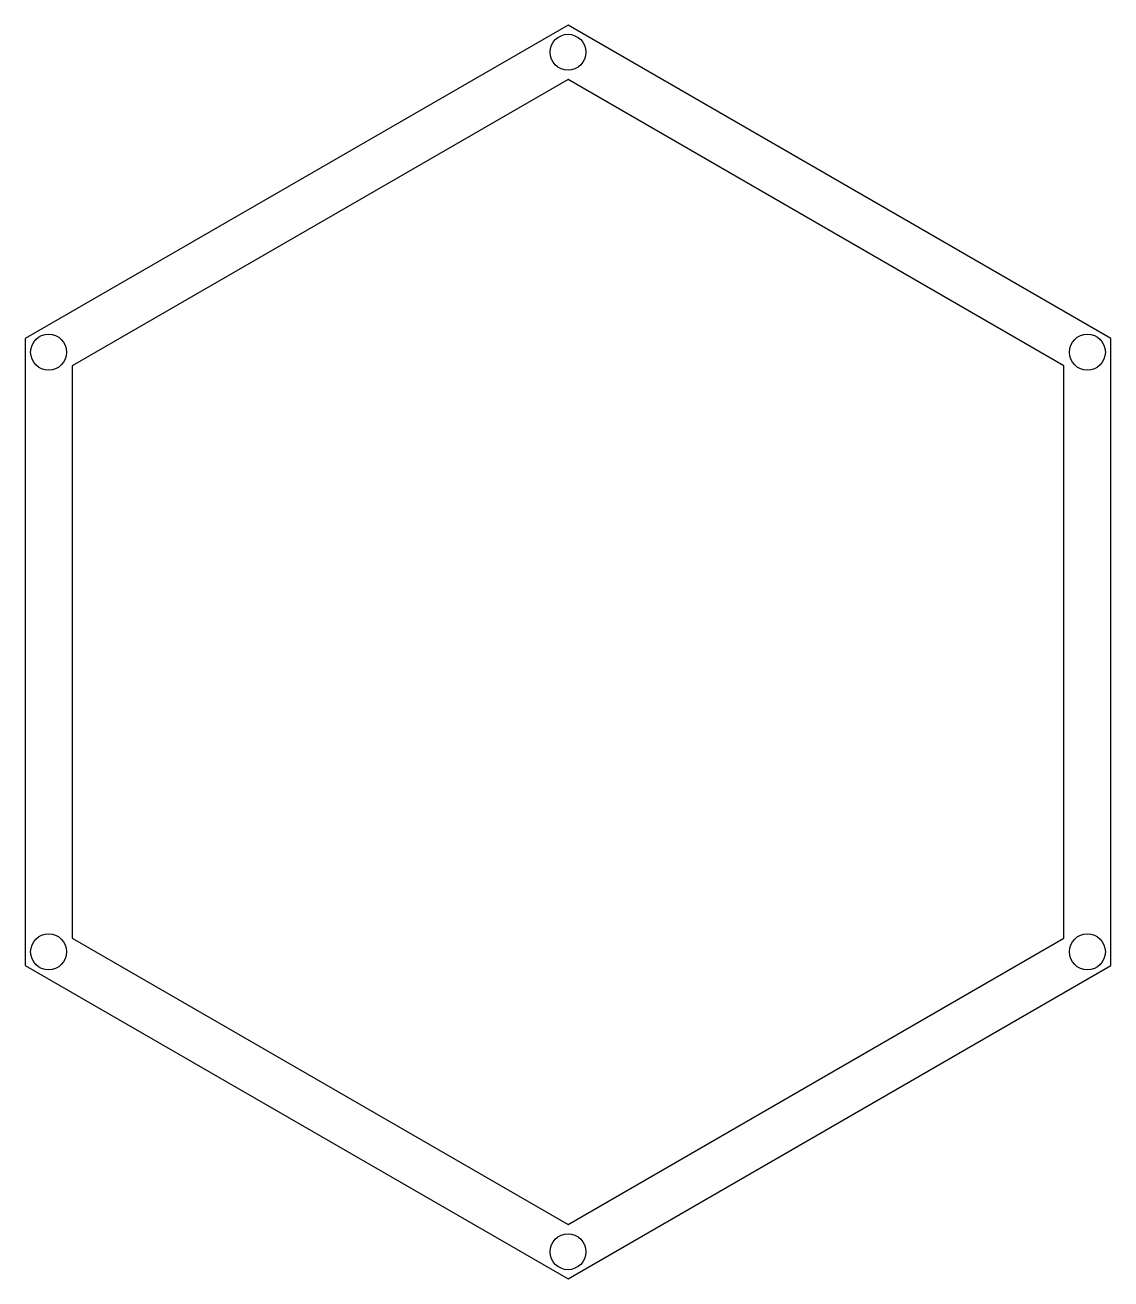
# Model space of a CAD drawing. Header units: inches. Extents: x -1.3 to 1.3, y -1.5 to 1.5.
import ezdxf

# ---------------------------------------------------------------- set-up
doc = ezdxf.new("R2010")
doc.units = ezdxf.units.IN
doc.header["$MEASUREMENT"] = 0

msp = doc.modelspace()

# ---------------------------------------------------------------- linework, layer by layer
at = {"color": 1, "linetype": 'Continuous', "lineweight": 25}
for p, q in [((0, 1.5), (-1.299, 0.75)), ((1.299, 0.75), (0, 1.5)), ((0, 1.37), (-1.1865, 0.685)), ((1.1865, 0.685), (0, 1.37)), ((1.299, -0.75), (1.299, 0.75)), ((-1.299, 0.75), (-1.299, -0.75)), ((-1.1865, 0.685), (-1.1865, -0.685)), ((1.1865, -0.685), (1.1865, 0.685)), ((-1.1865, -0.685), (0, -1.37)), ((0, -1.37), (1.1865, -0.685)), ((0, -1.5), (1.299, -0.75)), ((-1.299, -0.75), (0, -1.5))]:
    msp.add_line(p, q, dxfattribs=at)
for centre in [(0, 1.435), (-1.2427, 0.7175), (1.2427, 0.7175), (-1.2427, -0.7175), (1.2427, -0.7175), (0, -1.435)]:
    msp.add_circle(centre, 0.043, dxfattribs=at)

doc.saveas('drawing.dxf')
